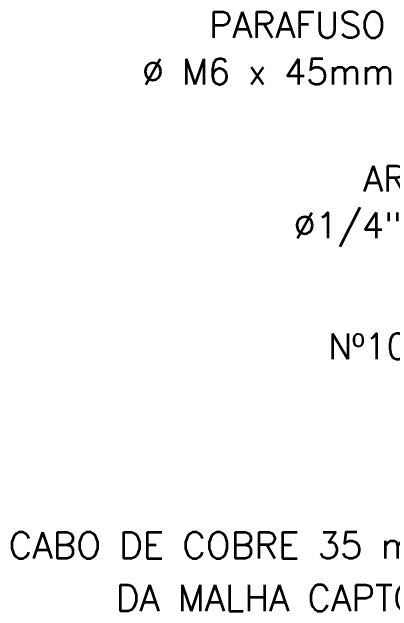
# Model space of a CAD drawing. Header units: millimetres. Extents: x 4236 to 4463, y 1839 to 1973.
# Drawn here: x 4338.959 to 4340.584, y 1857.357 to 1859.92 of the extents above; entities that cross this region are included whole.
import ezdxf
from ezdxf.enums import TextEntityAlignment as Align

# ---------------------------------------------------------------- set-up
doc = ezdxf.new("R2010")
doc.units = ezdxf.units.MM
doc.layers.add('C03', color=7, linetype='Continuous')
doc.styles.add('80CL', font='romans.shx', dxfattribs={"height": 2})

msp = doc.modelspace()

# ---------------------------------------------------------------- texts
at = {"layer": 'C03', "style": '80CL'}
for s, p in [('PARAFUSO INOX SEXTAVADO', (4341.8575, 1859.9203)), ('Ø M6 x 45mm REF.: TEL-5346', (4341.8575, 1859.7203)), ('ARRUELA INOX LISA', (4341.8886, 1859.2624)), ('%%c1/4" REF.: TEL-5303', (4341.8886, 1859.0624)), ('Nº10 REF.: TEL-5310', (4341.9182, 1858.5443))]:
    msp.add_text(s, height=0.11, dxfattribs=at).set_placement(p, align=Align.TOP_RIGHT)
for s, p in [('CABO DE COBRE 35 mm²', (4340.8824, 1857.5815)), ('DA MALHA CAPTORA', (4340.8824, 1857.3565))]:
    msp.add_text(s, height=0.1125, dxfattribs=at).set_placement(p, align=Align.RIGHT)

doc.saveas('drawing.dxf')
